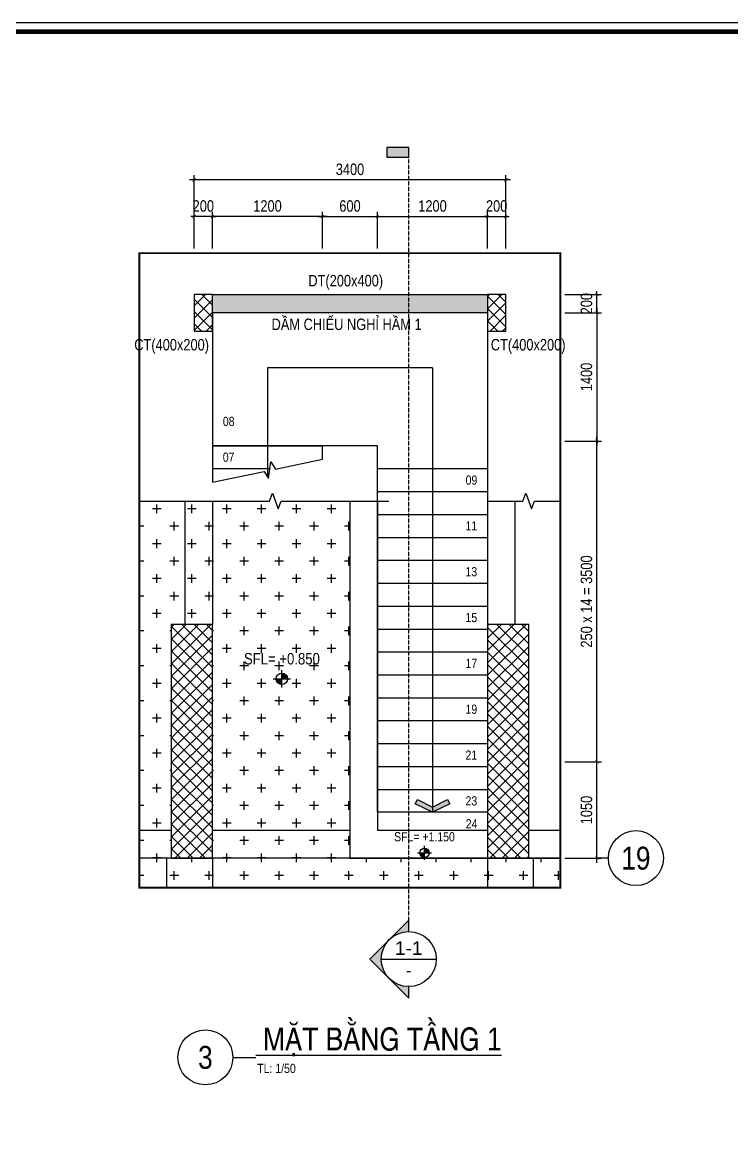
# Model space of a CAD drawing. Header units: millimetres. Extents: x 379264 to 1158416, y -283062 to 356890.
# Drawn here: x 964214 to 971947, y -14509 to -2202 of the extents above; entities that cross this region are included whole.
import ezdxf
from ezdxf.enums import TextEntityAlignment as Align

# ---------------------------------------------------------------- set-up
doc = ezdxf.new("R2010")
doc.units = ezdxf.units.MM
for name, pattern in [('BLOCK A - CHI TIET THANG 3$0$HIDDEN', [0.375, 0.25, -0.125]), ('BLOCK B - CHI TIET THANG 5$0$$0$HIDDEN', [0.375, 0.25, -0.125]), ('CENTER', [2, 1.25, -0.25, 0.25, -0.25]), ('CHG_XX_Damsan_Ham 2$0$CHG_XX_Damsan_Ham 2$0$HIDDEN', [0.375, 0.25, -0.125]), ('HIDDEN', [9.525, 6.35, -3.175])]:
    doc.linetypes.add(name, pattern=pattern)
for name, color, linetype in [('01PM. TEXT A', 3, 'Continuous'), ('02PM. TEXT B', 4, 'Continuous'), ('03PM. TEXT C', 1, 'Continuous'), ('04PM. THIN', 7, 'Continuous'), ('05PM. FRAME', 4, 'Continuous'), ('06PM. HIDDEN', 4, 'HIDDEN'), ('07PM. WACO', 6, 'Continuous'), ('11PM. DIM', 2, 'Continuous'), ('12PM. GRID', 8, 'CENTER'), ('13PM. HATCH', 8, 'Continuous'), ('BLOCK A - CHI TIET THANG 3$0$Ky hieu Truc', 1, 'Continuous'), ('BLOCK A - CHI TIET THANG 3$0$Number Step', 94, 'Continuous'), ('MB_Cot tang 1$0$Concrete Line', 6, 'Continuous'), ('X-Ref', 7, 'Continuous')]:
    doc.layers.add(name, color=color, linetype=linetype)
doc.layers.add('CHG_XX_Damsan_Ham 2$0$CHG_XX_Damsan_Ham 2$0$DMo', color=9, linetype='CHG_XX_Damsan_Ham 2$0$CHG_XX_Damsan_Ham 2$0$HIDDEN', lineweight=9)
doc.styles.add('[PMDC2013]STYLE', font='arial.ttf', dxfattribs={"width": 0.8})
doc.styles.add('BLOCK A - CHI TIET THANG 3$0$VNI-HelveC', font='VHELVCN_0.TTF')
doc.styles.add('BLOCK A - CHI TIET THANG 3$0$VNI-HelveCB', font='VHELVCB_0.TTF')
doc.styles.add('BLOCK B - CHI TIET THANG 5$0$$0$Title Block Bold', font='VHELVEB_0.TTF')
doc.dimstyles.new('BLOCK A - CHI TIET THANG 1$0$Dim 50 (A1-A2)', dxfattribs={"dimscale": 50, "dimtxt": 2.5, "dimasz": 0.7, "dimexe": 1, "dimexo": 1, "dimgap": 1, "dimtad": 1, "dimdec": 0, "dimzin": 12, "dimdsep": 46, "dimtxsty": '[PMDC2013]STYLE', "dimblk": 'ARCHTICK', "dimcen": 0, "dimdle": 1, "dimclrd": 2, "dimclre": 2, "dimclrt": 4, "dimadec": 0, "dimazin": 0, "dimtfac": 1, "dimtdec": 0, "dimtix": 1, "dimtmove": 2, "dimatfit": 3, "dimldrblk": 'ARCHTICK', "dimfxl": 1, "dimtolj": 1, "dimtzin": 0, "dimarcsym": 0})
pattern_1 = [(135, (16798.28, -22700.88), (-67.35192, -67.35192), []), (225, (16798.28, -22700.88), (67.35192, -67.35192), [])]

# ---------------------------------------------------------------- blocks, each defined once
blk = doc.blocks.new('CHG_XX_Khung ten')
blk.add_lwpolyline([(15, 579), (826, 579), (826, 15), (15, 15)], close=True)
at = {"color": 4, "linetype": 'Continuous', "const_width": 1}
blk.add_lwpolyline([(17, 577), (824, 577), (824, 17), (17, 17)], close=True, dxfattribs=at)
blk = doc.blocks.new('MB Ham 2$0$Arrow 60')
at = {"linetype": 'ByBlock', "lineweight": -2}
h = blk.add_hatch(color=0, dxfattribs=at)
h.paths.add_polyline_path([(1.88, 0.94), (1.65, 1.38), (0, 0.56), (-1.65, 1.38), (-1.88, 0.94), (0, 0)], flags=17)
h.paths.add_polyline_path([(1.65, 1.38), (1.88, 0.94), (0, 0), (-1.88, 0.94), (-1.65, 1.38), (0, 0.56)])
blk.add_hatch(color=0, dxfattribs=at).paths.add_polyline_path([(1.65, 1.38), (1.88, 0.94), (0, 0), (-1.88, 0.94), (-1.65, 1.38), (0, 0.56)])
at = {"color": 0, "linetype": 'ByBlock', "lineweight": -2}
blk.add_lwpolyline([(1.65, 1.38), (1.88, 0.94), (0, 0), (-1.88, 0.94), (-1.65, 1.38), (0, 0.56)], close=True, dxfattribs=at)
blk = doc.blocks.new('*U582')
at = {"layer": '13PM. HATCH'}
h = blk.add_hatch(dxfattribs=at)
h.set_pattern_fill('ANSI37', color=256, scale=30, style=0)
h.set_pattern_definition([(45, (2050, -350), (-67.352, 67.352), []), (135, (2050, -350), (-67.352, -67.352), [])])
h.paths.add_polyline_path([(-250, 50), (-250, -400), (2300, -400), (2300, 50)])
at = {"layer": '07PM. WACO'}
blk.add_lwpolyline([(-250, 50), (-250, -400), (2300, -400), (2300, 50)], close=True, dxfattribs=at)
blk = doc.blocks.new('*U583')
at = {"layer": '13PM. HATCH'}
h = blk.add_hatch(dxfattribs=at)
h.set_pattern_fill('ANSI37', color=256, scale=30, style=0)
h.set_pattern_definition([(45, (2050, -150), (-67.352, 67.352), []), (135, (2050, -150), (-67.352, -67.352), [])])
h.paths.add_polyline_path([(-250, 150), (-250, -300), (2300, -300), (2300, 150)])
at = {"layer": '07PM. WACO'}
blk.add_lwpolyline([(-250, 150), (-250, -300), (2300, -300), (2300, 150)], close=True, dxfattribs=at)
blk = doc.blocks.new('_ArchTick')
at = {"color": 0, "linetype": 'ByBlock', "const_width": 0.15}
blk.add_lwpolyline([(-0.5, -0.5), (0.5, 0.5)], dxfattribs=at)
blk = doc.blocks.new('*D1037')
at = {"layer": '11PM. DIM', "color": 2, "lineweight": -2, "transparency": 16777216}
for p, q in [((2548, 400), (3848, 400)), ((2598, 50), (2598, 450)), ((3798, 50), (3798, 450))]:
    blk.add_line(p, q, dxfattribs=at)
at = {"layer": 'Defpoints', "color": 0, "transparency": 16777216}
for p in [(3798, 400), (2598, 0), (3798, 0)]:
    blk.add_point(p, dxfattribs=at)
at = {"layer": '11PM. DIM', "color": 2, "lineweight": -2, "transparency": 16777216, "xscale": 35, "yscale": 35, "zscale": 35, "rotation": 180}
blk.add_blockref('_ArchTick', (2598, 400), dxfattribs=at)
at = {"layer": '11PM. DIM', "color": 2, "lineweight": -2, "transparency": 16777216, "xscale": 35, "yscale": 35, "zscale": 35}
blk.add_blockref('_ArchTick', (3798, 400), dxfattribs=at)
at = {"layer": '11PM. DIM', "color": 4, "transparency": 16777216, "insert": (3198, 514), "char_height": 125, "attachment_point": 5, "style": '[PMDC2013]STYLE'}
blk.add_mtext('\\A1;1200', dxfattribs=at)
blk = doc.blocks.new('*D1038')
at = {"layer": '11PM. DIM', "color": 2, "lineweight": -2, "transparency": 16777216}
for p, q in [((3798, 400), (3763, 400)), ((3798, 50), (3798, 450)), ((3798, 400), (3998, 400)), ((3998, 50), (3998, 450)), ((3998, 400), (4033, 400))]:
    blk.add_line(p, q, dxfattribs=at)
at = {"layer": 'Defpoints', "color": 0, "transparency": 16777216}
for p in [(3998, 400), (3798, 0), (3998, 0)]:
    blk.add_point(p, dxfattribs=at)
at = {"layer": '11PM. DIM', "color": 2, "lineweight": -2, "transparency": 16777216, "xscale": 35, "yscale": 35, "zscale": 35}
blk.add_blockref('_ArchTick', (3798, 400), dxfattribs=at)
at = {"layer": '11PM. DIM', "color": 2, "lineweight": -2, "transparency": 16777216, "xscale": 35, "yscale": 35, "zscale": 35, "rotation": 180}
blk.add_blockref('_ArchTick', (3998, 400), dxfattribs=at)
at = {"layer": '11PM. DIM', "color": 4, "transparency": 16777216, "insert": (3898, 514), "char_height": 125, "attachment_point": 5, "style": '[PMDC2013]STYLE'}
blk.add_mtext('\\A1;200', dxfattribs=at)
blk = doc.blocks.new('*D1039')
at = {"layer": '11PM. DIM', "color": 2, "lineweight": -2, "transparency": 16777216}
for p, q in [((2048, 400), (748, 400)), ((798, 50), (798, 450)), ((1998, 50), (1998, 450))]:
    blk.add_line(p, q, dxfattribs=at)
at = {"layer": 'Defpoints', "color": 0, "transparency": 16777216}
for p in [(798, 400), (798, 0), (1998, 0)]:
    blk.add_point(p, dxfattribs=at)
at = {"layer": '11PM. DIM', "color": 2, "lineweight": -2, "transparency": 16777216, "xscale": 35, "yscale": 35, "zscale": 35, "rotation": 180}
blk.add_blockref('_ArchTick', (798, 400), dxfattribs=at)
at = {"layer": '11PM. DIM', "color": 2, "lineweight": -2, "transparency": 16777216, "xscale": 35, "yscale": 35, "zscale": 35}
blk.add_blockref('_ArchTick', (1998, 400), dxfattribs=at)
at = {"layer": '11PM. DIM', "color": 4, "transparency": 16777216, "insert": (1398, 514), "char_height": 125, "attachment_point": 5, "style": '[PMDC2013]STYLE'}
blk.add_mtext('\\A1;1200', dxfattribs=at)
blk = doc.blocks.new('*D1040')
at = {"layer": '11PM. DIM', "color": 2, "lineweight": -2, "transparency": 16777216}
for p, q in [((598, 400), (563, 400)), ((598, 50), (598, 450)), ((798, 400), (598, 400)), ((798, 50), (798, 450)), ((798, 400), (833, 400))]:
    blk.add_line(p, q, dxfattribs=at)
at = {"layer": 'Defpoints', "color": 0, "transparency": 16777216}
for p in [(598, 400), (598, 0), (798, 0)]:
    blk.add_point(p, dxfattribs=at)
at = {"layer": '11PM. DIM', "color": 2, "lineweight": -2, "transparency": 16777216, "xscale": 35, "yscale": 35, "zscale": 35}
blk.add_blockref('_ArchTick', (598, 400), dxfattribs=at)
at = {"layer": '11PM. DIM', "color": 2, "lineweight": -2, "transparency": 16777216, "xscale": 35, "yscale": 35, "zscale": 35, "rotation": 180}
blk.add_blockref('_ArchTick', (798, 400), dxfattribs=at)
at = {"layer": '11PM. DIM', "color": 4, "transparency": 16777216, "insert": (698, 514), "char_height": 125, "attachment_point": 5, "style": '[PMDC2013]STYLE'}
blk.add_mtext('\\A1;200', dxfattribs=at)
blk = doc.blocks.new('*D1041')
at = {"layer": '11PM. DIM', "color": 2, "lineweight": -2, "transparency": 16777216}
for p, q in [((4048, 800), (548, 800)), ((598, 50), (598, 850)), ((3998, 50), (3998, 850))]:
    blk.add_line(p, q, dxfattribs=at)
at = {"layer": 'Defpoints', "color": 0, "transparency": 16777216}
for p in [(598, 800), (598, 0), (3998, 0)]:
    blk.add_point(p, dxfattribs=at)
at = {"layer": '11PM. DIM', "color": 2, "lineweight": -2, "transparency": 16777216, "xscale": 35, "yscale": 35, "zscale": 35, "rotation": 180}
blk.add_blockref('_ArchTick', (598, 800), dxfattribs=at)
at = {"layer": '11PM. DIM', "color": 2, "lineweight": -2, "transparency": 16777216, "xscale": 35, "yscale": 35, "zscale": 35}
blk.add_blockref('_ArchTick', (3998, 800), dxfattribs=at)
at = {"layer": '11PM. DIM', "color": 4, "transparency": 16777216, "insert": (2298, 914), "char_height": 125, "attachment_point": 5, "style": '[PMDC2013]STYLE'}
blk.add_mtext('\\A1;3400', dxfattribs=at)
blk = doc.blocks.new('*D1042')
at = {"layer": '11PM. DIM', "color": 2, "lineweight": -2, "transparency": 16777216}
for p, q in [((1948, 400), (2648, 400)), ((1998, 50), (1998, 450)), ((2598, 50), (2598, 450))]:
    blk.add_line(p, q, dxfattribs=at)
at = {"layer": 'Defpoints', "color": 0, "transparency": 16777216}
for p in [(2598, 400), (1998, 0), (2598, 0)]:
    blk.add_point(p, dxfattribs=at)
at = {"layer": '11PM. DIM', "color": 2, "lineweight": -2, "transparency": 16777216, "xscale": 35, "yscale": 35, "zscale": 35, "rotation": 180}
blk.add_blockref('_ArchTick', (1998, 400), dxfattribs=at)
at = {"layer": '11PM. DIM', "color": 2, "lineweight": -2, "transparency": 16777216, "xscale": 35, "yscale": 35, "zscale": 35}
blk.add_blockref('_ArchTick', (2598, 400), dxfattribs=at)
at = {"layer": '11PM. DIM', "color": 4, "transparency": 16777216, "insert": (2298, 514), "char_height": 125, "attachment_point": 5, "style": '[PMDC2013]STYLE'}
blk.add_mtext('\\A1;600', dxfattribs=at)
blk = doc.blocks.new('BLOCK A - CHI TIET THANG 3$0$Number Step')
at = {"color": 0, "linetype": 'ByBlock', "lineweight": -2, "style": 'BLOCK A - CHI TIET THANG 3$0$VNI-HelveCB'}
blk.add_attdef('TEXT', text='', height=2, dxfattribs=at).set_placement((0, 0), align=Align.MIDDLE)
blk = doc.blocks.new('*D1043')
at = {"layer": '11PM. DIM', "color": 2, "lineweight": -2, "transparency": 16777216}
for p, q in [((4992, -6651), (4992, -5501)), ((4642, -5551), (5042, -5551)), ((4642, -6601), (5042, -6601))]:
    blk.add_line(p, q, dxfattribs=at)
at = {"layer": 'Defpoints', "color": 0, "transparency": 16777216}
for p in [(4592, -5551), (4992, -5551), (4592, -6601)]:
    blk.add_point(p, dxfattribs=at)
at = {"layer": '11PM. DIM', "color": 2, "lineweight": -2, "transparency": 16777216, "xscale": 35, "yscale": 35, "zscale": 35}
for p, rotation in [((4992, -5551), 90), ((4992, -6601), 270)]:
    blk.add_blockref('_ArchTick', p, dxfattribs=dict(at, rotation=rotation))
at = {"layer": '11PM. DIM', "color": 4, "transparency": 16777216, "insert": (4878, -6076), "char_height": 125, "attachment_point": 5, "rotation": 90, "style": '[PMDC2013]STYLE'}
blk.add_mtext('\\A1;1050', dxfattribs=at)
blk = doc.blocks.new('*D1044')
at = {"layer": '11PM. DIM', "color": 2, "lineweight": -2, "transparency": 16777216}
for p, q in [((4642, -2051), (5042, -2051)), ((4992, -5601), (4992, -2001)), ((4642, -5551), (5042, -5551))]:
    blk.add_line(p, q, dxfattribs=at)
at = {"layer": 'Defpoints', "color": 0, "transparency": 16777216}
for p in [(4592, -2051), (4992, -2051), (4592, -5551)]:
    blk.add_point(p, dxfattribs=at)
at = {"layer": '11PM. DIM', "color": 2, "lineweight": -2, "transparency": 16777216, "xscale": 35, "yscale": 35, "zscale": 35}
for p, rotation in [((4992, -2051), 90), ((4992, -5551), 270)]:
    blk.add_blockref('_ArchTick', p, dxfattribs=dict(at, rotation=rotation))
at = {"layer": '11PM. DIM', "color": 4, "transparency": 16777216, "insert": (4878, -3801), "char_height": 125, "attachment_point": 5, "rotation": 90, "style": '[PMDC2013]STYLE'}
blk.add_mtext('\\A1;250 x 14 = 3500', dxfattribs=at)
blk = doc.blocks.new('*D1045')
at = {"layer": '11PM. DIM', "color": 2, "lineweight": -2, "transparency": 16777216}
for p, q in [((4992, -601), (4992, -2101)), ((4642, -651), (5042, -651)), ((4642, -2051), (5042, -2051))]:
    blk.add_line(p, q, dxfattribs=at)
at = {"layer": 'Defpoints', "color": 0, "transparency": 16777216}
for p in [(4592, -651), (4592, -2051), (4992, -2051)]:
    blk.add_point(p, dxfattribs=at)
at = {"layer": '11PM. DIM', "color": 2, "lineweight": -2, "transparency": 16777216, "xscale": 35, "yscale": 35, "zscale": 35}
for p, rotation in [((4992, -651), 90), ((4992, -2051), 270)]:
    blk.add_blockref('_ArchTick', p, dxfattribs=dict(at, rotation=rotation))
at = {"layer": '11PM. DIM', "color": 4, "transparency": 16777216, "insert": (4878, -1351), "char_height": 125, "attachment_point": 5, "rotation": 90, "style": '[PMDC2013]STYLE'}
blk.add_mtext('\\A1;1400', dxfattribs=at)
blk = doc.blocks.new('*D1046')
at = {"layer": '11PM. DIM', "color": 2, "lineweight": -2, "transparency": 16777216}
for p, q in [((4642, -451), (5042, -451)), ((4992, -451), (4992, -416)), ((4992, -651), (4992, -451)), ((4642, -651), (5042, -651)), ((4992, -651), (4992, -686))]:
    blk.add_line(p, q, dxfattribs=at)
at = {"layer": 'Defpoints', "color": 0, "transparency": 16777216}
for p in [(4592, -451), (4992, -451), (4592, -651)]:
    blk.add_point(p, dxfattribs=at)
at = {"layer": '11PM. DIM', "color": 2, "lineweight": -2, "transparency": 16777216, "xscale": 35, "yscale": 35, "zscale": 35}
for p, rotation in [((4992, -451), 270), ((4992, -651), 90)]:
    blk.add_blockref('_ArchTick', p, dxfattribs=dict(at, rotation=rotation))
at = {"layer": '11PM. DIM', "color": 4, "transparency": 16777216, "insert": (4878, -551), "char_height": 125, "attachment_point": 5, "rotation": 90, "style": '[PMDC2013]STYLE'}
blk.add_mtext('\\A1;200', dxfattribs=at)
blk = doc.blocks.new('BLOCK A - CHI TIET THANG 3$0$13123123213')
at = {"linetype": 'ByBlock'}
h = blk.add_hatch(color=0, dxfattribs=at)
h.paths.add_polyline_path([(0, 1), (0, 0), (1, 0, 0.414214)])
h.paths.add_polyline_path([(0, 0), (-1, 0, 0.414214), (0, -1)])
at = {"color": 0, "linetype": 'ByBlock'}
for p, q in [((-1.5, 0), (1.5, 0)), ((0, -1.5), (0, 1.5))]:
    blk.add_line(p, q, dxfattribs=at)
blk.add_circle((0, 0), 1, dxfattribs=at)
at = {"color": 0, "linetype": 'ByBlock', "lineweight": -2, "style": 'BLOCK A - CHI TIET THANG 3$0$VNI-HelveC'}
for tag, p in [('TEXT1', (0, 10.5)), ('TEXT2', (0, 7)), ('TEXT3', (0, 3.5))]:
    blk.add_attdef(tag, text='', height=2, dxfattribs=at).set_placement(p, align=Align.MIDDLE_CENTER)
blk = doc.blocks.new('BLOCK A - CHI TIET THANG 3$0$HTT-Title')
at = {"lineweight": -2}
blk.add_line((6, 0), (11, 0), dxfattribs=at)
at = {"linetype": 'ByBlock', "lineweight": -2}
blk.add_circle((0, 0), 6, dxfattribs=at)
at = {"linetype": 'ByBlock', "lineweight": -2, "style": 'BLOCK A - CHI TIET THANG 3$0$VNI-HelveCB'}
blk.add_attdef('DWG.NAME', text='', height=5, dxfattribs=at).set_placement((11, 0), align=Align.BOTTOM_LEFT)
blk.add_attdef('NUMBER', text='', height=5, dxfattribs=at).set_placement((0, 0), align=Align.MIDDLE_CENTER)
at = {"linetype": 'ByBlock', "lineweight": -2, "style": 'BLOCK A - CHI TIET THANG 3$0$VNI-HelveC'}
blk.add_attdef('SCALE', text='', height=2, dxfattribs=at).set_placement((11.32, -1.41), align=Align.TOP_LEFT)
blk = doc.blocks.new('*U1062')
blk.add_hatch(color=256).paths.add_polyline_path([(-480, 17713), (-480, 17499), (0, 17499), (0, 17713)])
h = blk.add_hatch(color=256)
edge = h.paths.add_edge_path()
edge.add_line((0, 600), (0, 849))
edge.add_line((0, 849), (-849, 0))
edge.add_line((-849, 0), (0, -849))
edge.add_line((0, -849), (0, -600))
edge.add_arc((0, 0), 600, 90, 270, ccw=False)
at = {"linetype": 'BLOCK B - CHI TIET THANG 5$0$$0$HIDDEN', "ltscale": 10}
blk.add_line((0, 600), (0, 17713), dxfattribs=at)
blk.add_line((-600, 0), (600, 0))
blk.add_lwpolyline([(-480, 17713), (-480, 17499), (0, 17499), (0, 17713)], close=True)
blk.add_lwpolyline([(0, 600), (0, 849), (-849, 0), (0, -849), (0, -600, -1)], format="xyb", close=True)
blk.add_circle((0, 0), 600)
at = {"style": 'BLOCK B - CHI TIET THANG 5$0$$0$Title Block Bold', "flags": 8}
blk.add_attdef('VIEWNUMBER', text='', height=300, dxfattribs=at).set_placement((0, 0), align=Align.BOTTOM_CENTER)
blk.add_attdef('DRAWINGREFERENCE', text='', height=250, dxfattribs=at).set_placement((0, -120), align=Align.TOP_CENTER)
blk = doc.blocks.new('BLOCK A - CHI TIET THANG 3$0$HTT-Grid')
at = {"layer": '05PM. FRAME', "linetype": 'ByBlock', "lineweight": -2}
blk.add_line((0, -2.5), (0, 0), dxfattribs=at)
blk.add_circle((0, -8.5), 6, dxfattribs=at)
at = {"layer": '03PM. TEXT C', "linetype": 'ByBlock', "lineweight": -2, "style": 'BLOCK A - CHI TIET THANG 3$0$VNI-HelveC'}
blk.add_attdef('GRID', text='', height=5, dxfattribs=at).set_placement((0, -8.5), align=Align.MIDDLE)
blk = doc.blocks.new('A$C3FF57C52')
at = {"layer": '13PM. HATCH'}
h = blk.add_hatch(dxfattribs=at)
h.set_pattern_fill('ANSI37', color=256, scale=30, angle=90, style=0)
h.set_pattern_definition(pattern_1)
h.paths.add_polyline_path([(597.9, -850.9), (797.9, -850.9), (797.9, -450.9), (597.9, -450.9)])
h = blk.add_hatch(dxfattribs=at)
h.set_pattern_fill('AR-SAND', color=256, scale=1.5, angle=135, style=0)
h.set_pattern_definition([(172.5, (-3361.273, -155026.364), (-50.213023, -53.607202), [0, -57.912, 0, -64.77, 0, -61.9125]), (142.5, (-3361.27, -155026.36), (-123.70993, -28.35164), [0, -31.242, 0, -52.197, 0, -20.0025]), (102.5, (-3328.136, -155059.5), (-84.049847, 83.744974), [0, -19.05, 0, -68.58, 0, -89.535]), (92.5, (-3328.14, -155059.5), (-104.63262, 57.342166), [0, -9.525, 0, -44.958, 0, -51.435])])
h.paths.add_polyline_path([(3797.9, -650.9), (797.9, -650.9), (797.9, -450.9), (3797.9, -450.9)])
h = blk.add_hatch(dxfattribs=at)
h.set_pattern_fill('ANSI37', color=256, scale=30, angle=90, style=0)
h.set_pattern_definition(pattern_1)
h.paths.add_polyline_path([(3797.9, -850.9), (3997.9, -850.9), (3997.9, -450.9), (3797.9, -450.9)])
h = blk.add_hatch(dxfattribs=at)
h.set_pattern_fill('CROSS', color=256, scale=30, angle=90)
h.set_pattern_definition([(90, (16798.28, -45845.42), (-190.5, 190.5), [95.25, -285.75]), (180, (16845.9, -45797.8), (-190.5, -190.5), [95.25, -285.75])])
h.paths.add_polyline_path([(0, -2705), (2297.9, -2705), (2296.9, -6600.9), (4592.8, -6600.9), (4591.8, -6923.4), (0, -6923.4)])
h.paths.add_polyline_path([(347.9, -6600.9), (347.9, -4050.9), (797.9, -4050.9), (797.9, -6600.9)], flags=16)
at = {"linetype": 'BLOCK A - CHI TIET THANG 3$0$HIDDEN', "ltscale": 10, "const_width": 20}
blk.add_lwpolyline([(4591.8, 0), (4591.8, -6923.4), (0, -6923.4), (0, 0)], close=True, dxfattribs=at)
at = {"layer": '05PM. FRAME', "ltscale": 0.25}
for p, q in [((797.9, -450.9), (3797.9, -450.9)), ((797.9, -650.9), (797.9, -2498.7)), ((3797.9, -650.9), (3797.9, -2634.1)), ((797.9, -2100.9), (1997.9, -2100.9)), ((2597.9, -2100.9), (797.9, -2100.9)), ((2597.9, -2350.9), (2597.9, -2100.9)), ((2297.9, -2705), (2296.1, -6600.9)), ((2297.9, -6600.9), (4591.8, -6600.9))]:
    blk.add_line(p, q, dxfattribs=at)
for points in [[(1997.9, -2248.7), (1997.9, -2100.9), (797.9, -2100.9), (797.9, -2498.7)], [(797.9, -2498.7), (1361.3, -2381.3), (1409.4, -2459), (1435.6, -2278.2), (1483.7, -2355.8), (1997.9, -2248.7)], [(0, -2705), (1421.1, -2705), (1452.3, -2619.2), (1514.8, -2790.9), (1546.1, -2705), (2720.4, -2705)], [(3797.9, -2705), (4184.8, -2705), (4216.1, -2619.2), (4278.6, -2790.9), (4309.8, -2705), (4591.8, -2705)]]:
    blk.add_lwpolyline(points, dxfattribs=at)
blk.add_lwpolyline([(3797.9, -2350.9), (3797.9, -6100.9), (2597.9, -6100.9), (2597.9, -2350.9)], close=True, dxfattribs=at)
at = {"layer": '06PM. HIDDEN', "linetype": 'HIDDEN', "ltscale": 0.25}
for p, q in [((3797.9, -650.9), (797.9, -650.9)), ((497.9, -2705), (497.9, -4050.9)), ((797.9, -2705), (797.9, -4050.9)), ((2597.9, -2705), (2597.9, -6300.9)), ((4097.9, -2705), (4097.9, -4050.9)), ((347.9, -6300.9), (0, -6300.9)), ((2297.9, -6300.9), (797.9, -6300.9)), ((3797.9, -6300.9), (2597.9, -6300.9)), ((4591.8, -6300.9), (4247.9, -6300.9)), ((297.9, -6600.9), (0, -6600.9)), ((297.9, -6600.9), (297.9, -6923.4)), ((797.9, -6600.9), (797.9, -6923.4)), ((3797.9, -6600.9), (797.9, -6600.9)), ((3797.9, -6600.9), (3797.9, -6923.4)), ((4297.9, -6600.9), (4297.9, -6923.4)), ((4591.8, -6600.9), (4297.9, -6600.9))]:
    blk.add_line(p, q, dxfattribs=at)
at = {"layer": '07PM. WACO'}
for points in [[(597.9, -850.9), (797.9, -850.9), (797.9, -450.9), (597.9, -450.9)], [(3797.9, -850.9), (3997.9, -850.9), (3997.9, -450.9), (3797.9, -450.9)]]:
    blk.add_lwpolyline(points, close=True, dxfattribs=at)
at = {"layer": '12PM. GRID', "ltscale": 3}
blk.add_line((4591.8, -6600.9), (0, -6600.9), dxfattribs=at)
at = {"layer": '13PM. HATCH'}
for p, q in [((3197.9, -1250.9), (1397.9, -1250.9)), ((1397.9, -1250.9), (1397.9, -2440.4)), ((3197.9, -1250.9), (3197.9, -6100.9)), ((797.9, -2350.9), (1425.1, -2350.9)), ((2597.9, -2600.6), (3797.9, -2600.6)), ((2597.9, -2850.9), (3797.9, -2850.9)), ((2597.9, -3100.9), (3797.9, -3100.9)), ((2597.9, -3350.9), (3797.9, -3350.9)), ((2597.9, -3600.9), (3797.9, -3600.9)), ((2597.9, -3850.9), (3797.9, -3850.9)), ((2597.9, -4100.9), (3797.9, -4100.9)), ((2597.9, -4350.9), (3797.9, -4350.9)), ((2597.9, -4600.9), (3797.9, -4600.9)), ((2597.9, -4850.9), (3797.9, -4850.9)), ((2597.9, -5100.9), (3797.9, -5100.9)), ((2597.9, -5350.9), (3797.9, -5350.9)), ((2597.9, -5600.9), (3797.9, -5600.9)), ((2597.9, -5850.9), (3797.9, -5850.9))]:
    blk.add_line(p, q, dxfattribs=at)
at = {"layer": 'CHG_XX_Damsan_Ham 2$0$CHG_XX_Damsan_Ham 2$0$DMo', "ltscale": 1400}
for p, q in [((297.9, -6600.9), (0, -6600.9)), ((297.9, -6600.9), (0, -6600.9)), ((4333.6, -6600.9), (4297.9, -6600.9))]:
    blk.add_line(p, q, dxfattribs=at)
at = {"layer": '01PM. TEXT A'}
ref = blk.add_blockref('BLOCK A - CHI TIET THANG 3$0$HTT-Title', (720.3, -8774.5), dxfattribs=dict(at, xscale=50, yscale=50, zscale=50))
ref.add_attrib('NUMBER', '3', dxfattribs={"layer": '0', "color": 0, "linetype": 'ByBlock', "lineweight": -2, "height": 250, "style": 'BLOCK A - CHI TIET THANG 3$0$VNI-HelveCB'}).set_placement((720.3, -8774.5), align=Align.MIDDLE_CENTER)
ref.add_attrib('DWG.NAME', '%%u MAËT BAÈNG TAÀNG 1', dxfattribs={"layer": '0', "color": 3, "linetype": 'ByBlock', "lineweight": -2, "height": 250, "style": 'BLOCK A - CHI TIET THANG 3$0$VNI-HelveCB'}).set_placement((1270.3, -8774.5), align=Align.BOTTOM_LEFT)
ref.add_attrib('SCALE', 'TL: 1/50', dxfattribs={"layer": '0', "color": 0, "linetype": 'ByBlock', "lineweight": -2, "height": 100, "style": 'BLOCK A - CHI TIET THANG 3$0$VNI-HelveC'}).set_placement((1286.1, -8845.2), align=Align.TOP_LEFT)
at = {"layer": '02PM. TEXT B'}
ref = blk.add_blockref('BLOCK A - CHI TIET THANG 3$0$13123123213', (1555.3, -4644.1), dxfattribs=dict(at, xscale=62.5, yscale=62.5, zscale=62.5))
ref.add_attrib('TEXT3', 'SFL= +0.850', dxfattribs={"layer": '0', "color": 0, "linetype": 'ByBlock', "lineweight": -2, "height": 125, "style": 'BLOCK A - CHI TIET THANG 3$0$VNI-HelveC'}).set_placement((1555.3, -4425.3), align=Align.MIDDLE_CENTER)
ref = blk.add_blockref('BLOCK A - CHI TIET THANG 3$0$13123123213', (3110.4, -6542.6), dxfattribs=dict(at, xscale=50, yscale=50, zscale=50))
ref.add_attrib('TEXT3', 'SFL= +1.150', dxfattribs={"layer": '0', "color": 0, "linetype": 'ByBlock', "lineweight": -2, "height": 100, "style": 'BLOCK A - CHI TIET THANG 3$0$VNI-HelveC'}).set_placement((3110.4, -6367.6), align=Align.MIDDLE_CENTER)
at = {"layer": '07PM. WACO'}
ref = blk.add_blockref('*U1062', (2939.1, -7702.5), dxfattribs=dict(at, xscale=0.5, yscale=0.5, zscale=0.5))
ref.add_attrib('VIEWNUMBER', '1-1', dxfattribs={"layer": '0', "height": 150, "style": 'BLOCK B - CHI TIET THANG 5$0$$0$Title Block Bold'}).set_placement((2939.1, -7702.5), align=Align.BOTTOM_CENTER)
ref.add_attrib('DRAWINGREFERENCE', '-', dxfattribs={"layer": '0', "height": 125, "style": 'BLOCK B - CHI TIET THANG 5$0$$0$Title Block Bold'}).set_placement((2939.1, -7762.5), align=Align.TOP_CENTER)
at = {"layer": '13PM. HATCH', "xscale": 100, "yscale": 100, "zscale": 100}
blk.add_blockref('MB Ham 2$0$Arrow 60', (3197.9, -6100.9), dxfattribs=at)
at = {"layer": 'BLOCK A - CHI TIET THANG 3$0$Ky hieu Truc'}
ref = blk.add_blockref('BLOCK A - CHI TIET THANG 3$0$HTT-Grid', (4991.8, -6600.9), dxfattribs=dict(at, xscale=50, yscale=50, zscale=50, rotation=90))
ref.add_attrib('GRID', '19', dxfattribs={"layer": '0', "linetype": 'ByBlock', "lineweight": -2, "height": 250, "style": 'BLOCK A - CHI TIET THANG 3$0$VNI-HelveC'}).set_placement((5416.8, -6600.9), align=Align.MIDDLE)
at = {"layer": 'BLOCK A - CHI TIET THANG 3$0$Number Step', "xscale": 50, "yscale": 50, "zscale": 50}
for p, values in [((974.4, -1835.4), {'TEXT': '08'}), ((973.9, -2225.9), {'TEXT': '07'})]:
    blk.add_blockref('BLOCK A - CHI TIET THANG 3$0$Number Step', p, dxfattribs=at).add_auto_attribs(values)
at = {"layer": 'BLOCK A - CHI TIET THANG 3$0$Number Step'}
ref = blk.add_blockref('BLOCK A - CHI TIET THANG 3$0$Number Step', (3623.2, -2475.9), dxfattribs=dict(at, xscale=-50, yscale=50, zscale=50, rotation=180))
ref.add_attrib('TEXT', '09', dxfattribs={"layer": '0', "color": 0, "linetype": 'ByBlock', "lineweight": -2, "height": 100, "style": 'BLOCK A - CHI TIET THANG 3$0$VNI-HelveCB'}).set_placement((3623.2, -2475.9), align=Align.MIDDLE)
ref = blk.add_blockref('BLOCK A - CHI TIET THANG 3$0$Number Step', (3621.8, -2975.9), dxfattribs=dict(at, xscale=-50, yscale=50, zscale=50, rotation=180))
ref.add_attrib('TEXT', '11', dxfattribs={"layer": '0', "color": 0, "linetype": 'ByBlock', "lineweight": -2, "height": 100, "style": 'BLOCK A - CHI TIET THANG 3$0$VNI-HelveCB'}).set_placement((3621.8, -2975.9), align=Align.MIDDLE)
ref = blk.add_blockref('BLOCK A - CHI TIET THANG 3$0$Number Step', (3621.8, -3475.9), dxfattribs=dict(at, xscale=-50, yscale=50, zscale=50, rotation=180))
ref.add_attrib('TEXT', '13', dxfattribs={"layer": '0', "color": 0, "linetype": 'ByBlock', "lineweight": -2, "height": 100, "style": 'BLOCK A - CHI TIET THANG 3$0$VNI-HelveCB'}).set_placement((3621.8, -3475.9), align=Align.MIDDLE)
ref = blk.add_blockref('BLOCK A - CHI TIET THANG 3$0$Number Step', (3621.8, -3975.9), dxfattribs=dict(at, xscale=-50, yscale=50, zscale=50, rotation=180))
ref.add_attrib('TEXT', '15', dxfattribs={"layer": '0', "color": 0, "linetype": 'ByBlock', "lineweight": -2, "height": 100, "style": 'BLOCK A - CHI TIET THANG 3$0$VNI-HelveCB'}).set_placement((3621.8, -3975.9), align=Align.MIDDLE)
ref = blk.add_blockref('BLOCK A - CHI TIET THANG 3$0$Number Step', (3621.8, -4475.9), dxfattribs=dict(at, xscale=-50, yscale=50, zscale=50, rotation=180))
ref.add_attrib('TEXT', '17', dxfattribs={"layer": '0', "color": 0, "linetype": 'ByBlock', "lineweight": -2, "height": 100, "style": 'BLOCK A - CHI TIET THANG 3$0$VNI-HelveCB'}).set_placement((3621.8, -4475.9), align=Align.MIDDLE)
ref = blk.add_blockref('BLOCK A - CHI TIET THANG 3$0$Number Step', (3621.8, -4975.9), dxfattribs=dict(at, xscale=-50, yscale=50, zscale=50, rotation=180))
ref.add_attrib('TEXT', '19', dxfattribs={"layer": '0', "color": 0, "linetype": 'ByBlock', "lineweight": -2, "height": 100, "style": 'BLOCK A - CHI TIET THANG 3$0$VNI-HelveCB'}).set_placement((3621.8, -4975.9), align=Align.MIDDLE)
ref = blk.add_blockref('BLOCK A - CHI TIET THANG 3$0$Number Step', (3621.8, -5475.9), dxfattribs=dict(at, xscale=-50, yscale=50, zscale=50, rotation=180))
ref.add_attrib('TEXT', '21', dxfattribs={"layer": '0', "color": 0, "linetype": 'ByBlock', "lineweight": -2, "height": 100, "style": 'BLOCK A - CHI TIET THANG 3$0$VNI-HelveCB'}).set_placement((3621.8, -5475.9), align=Align.MIDDLE)
ref = blk.add_blockref('BLOCK A - CHI TIET THANG 3$0$Number Step', (3621.8, -5975.9), dxfattribs=dict(at, xscale=-50, yscale=50, zscale=50, rotation=180))
ref.add_attrib('TEXT', '23', dxfattribs={"layer": '0', "color": 0, "linetype": 'ByBlock', "lineweight": -2, "height": 100, "style": 'BLOCK A - CHI TIET THANG 3$0$VNI-HelveCB'}).set_placement((3621.8, -5975.9), align=Align.MIDDLE)
ref = blk.add_blockref('BLOCK A - CHI TIET THANG 3$0$Number Step', (3624.3, -6225.9), dxfattribs=dict(at, xscale=-50, yscale=50, zscale=50, rotation=180))
ref.add_attrib('TEXT', '24', dxfattribs={"layer": '0', "color": 0, "linetype": 'ByBlock', "lineweight": -2, "height": 100, "style": 'BLOCK A - CHI TIET THANG 3$0$VNI-HelveCB'}).set_placement((3624.3, -6225.9), align=Align.MIDDLE)
at = {"layer": 'MB_Cot tang 1$0$Concrete Line', "rotation": 90}
for name, p in [('*U582', (397.9, -6350.9)), ('*U583', (3947.9, -6350.9))]:
    blk.add_blockref(name, p, dxfattribs=at)
at = {"layer": '01PM. TEXT A', "style": '[PMDC2013]STYLE', "width": 0.8}
for s, p in [('DT(200x400)', (1843.8, -362.5, 0)), ('DẦM CHIẾU NGHỈ HẦM 1', (1442.4, -838.9, 0)), ('CT(400x200)', (-55.4, -1061.5, 0)), ('CT(400x200)', (3834, -1061.5, 0))]:
    blk.add_text(s, height=125, dxfattribs=at).set_placement(p)
at = {"layer": '11PM. DIM'}
for base, p1, p2, angle, picture, middle in [((597.9, 800), (3997.9, 0), (597.9, 0), 180, '*D1041', (2297.9, 913.9)), ((597.9, 400), (797.9, 0), (597.9, 0), 180, '*D1040', (697.9, 513.8)), ((797.9, 400), (1997.9, 0), (797.9, 0), 180, '*D1039', (1397.9, 513.8)), ((3797.9, 400), (2597.9, 0), (3797.9, 0), 180, '*D1037', (3197.9, 513.8)), ((3997.9, 400), (3797.9, 0), (3997.9, 0), 180, '*D1038', (3897.9, 513.8)), ((4991.8, -450.9), (4591.8, -650.9), (4591.8, -450.9), 90, '*D1046', (4878, -550.9)), ((4991.8, -2050.9), (4591.8, -650.9), (4591.8, -2050.9), 270, '*D1045', (4878, -1350.9)), ((4991.8, -5550.9), (4591.8, -6600.9), (4591.8, -5550.9), 90, '*D1043', (4878, -6075.9))]:
    dim = blk.add_linear_dim(base=base, p1=p1, p2=p2, angle=angle, dimstyle='BLOCK A - CHI TIET THANG 1$0$Dim 50 (A1-A2)', dxfattribs=at)
    dim.commit()
    dim.dimension.update_dxf_attribs({"geometry": picture, "text_midpoint": middle})
dim = blk.add_linear_dim(base=(2597.9, 400), p1=(1997.9, 0), p2=(2597.9, 0), dimstyle='BLOCK A - CHI TIET THANG 1$0$Dim 50 (A1-A2)', dxfattribs=at)
dim.commit()
dim.dimension.update_dxf_attribs({"geometry": '*D1042', "text_midpoint": (2297.9, 513.8)})
dim = blk.add_linear_dim(base=(4991.8, -2050.9), p1=(4591.8, -5550.9), p2=(4591.8, -2050.9), angle=90, text='250 x 14 = <>', dimstyle='BLOCK A - CHI TIET THANG 1$0$Dim 50 (A1-A2)', dxfattribs=at)
dim.commit()
dim.dimension.update_dxf_attribs({"geometry": '*D1044', "text_midpoint": (4877.9, -3800.9)})

msp = doc.modelspace()

# ---------------------------------------------------------------- block references
at = {"layer": '04PM. THIN', "xscale": 50, "yscale": 50, "zscale": 50}
msp.add_blockref('CHG_XX_Khung ten', (946179.92, -31152.33), dxfattribs=at)

# ---------------------------------------------------------------- next in the draw order: block references
at = {"layer": 'X-Ref'}
msp.add_blockref('A$C3FF57C52', (965487.99, -4718.36), dxfattribs=at)

doc.saveas('drawing.dxf')
